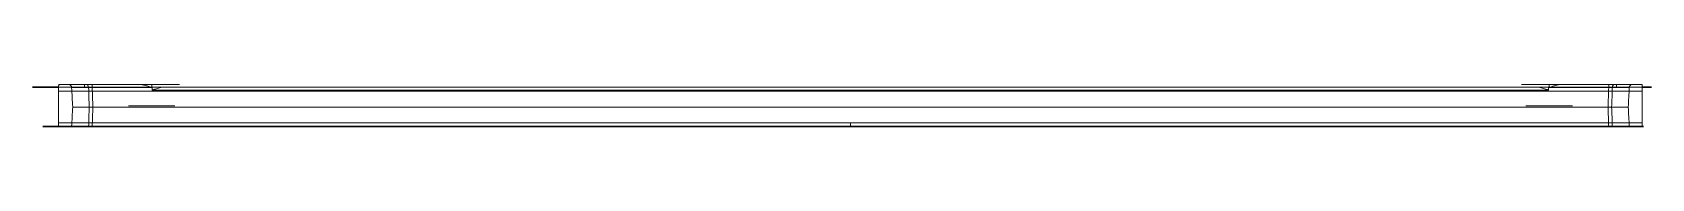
# Model space of a CAD drawing. Header units: millimetres. Extents: x -62 to 60, y -13 to -10.
import ezdxf

# ---------------------------------------------------------------- set-up
doc = ezdxf.new("R2010")
doc.units = ezdxf.units.MM
doc.layers.add('1', color=7, linetype='CONTINUOUS', true_color=0xffffff)

msp = doc.modelspace()

# ---------------------------------------------------------------- linework, layer by layer
at = {"layer": '1', "color": 163, "linetype": 'Continuous'}
for p, q in [((-59.61, -10.19, 0), (-61.58, -10.19, 0)), ((-61.58, -10.19, 0), (-61.58, -10.19, -14.28)), ((-61.58, -10.19, -14.28), (-59.61, -10.19, -14.28)), ((-59.61, -10.19, -14.28), (-59.61, -10.19, 0)), ((59.61, -10.19, 0), (60.31, -10.19, 0)), ((60.31, -10.19, -14.7), (59.61, -10.19, -14.7)), ((59.61, -10.19, -14.7), (59.61, -10.19, 0)), ((60.31, -10.19, 0), (60.31, -10.19, -14.7)), ((59.7, -13.16, 0), (-60.8, -13.16, 0)), ((-60.8, -13.16, 0), (-60.8, -13.16, 20)), ((-60.8, -13.16, 20), (59.7, -13.16, 20)), ((-59.7, -13.16), (59.7, -13.16, 0)), ((59.7, -13.16, 20), (59.7, -13.16, 0))]:
    msp.add_line(p, q, dxfattribs=at)
at = {"layer": '1', "color": 252, "linetype": 'Continuous', "lineweight": 5}
for p, q in [((59.61, -10.19, -13.68), (-59.61, -10.19, -13.68)), ((-59.61, -10.19, -13.68), (-59.61, -10.19, 0)), ((-59.61, -10.19, 13.68), (59.61, -10.19, 13.68)), ((-59.61, -10.19, 0), (-59.61, -10.19, 13.68)), ((59.61, -10.51, -13.98), (-59.61, -10.51, -13.98)), ((-59.61, -12.88, -13.86), (-59.61, -10.51, -13.98)), ((-59.61, -10.51, 13.98), (59.61, -10.51, 13.98)), ((-59.61, -10.51, 13.98), (-59.61, -12.88, 13.86)), ((-57.67, -10.19, -9.45), (-57.66, -9.99, -9.45)), ((-57.66, -9.99, 9.45), (-57.67, -10.19, 9.45)), ((-57.08, -9.99, -8.38), (-53.55, -9.99, -8.38)), ((-53.55, -9.99, 8.38), (-57.08, -9.99, 8.38)), ((-52.56, -10.23, -8.13), (-57.08, -10.23, -8.13)), ((-57.08, -10.23, 8.13), (-52.56, -10.23, 8.13)), ((-52.6, -10.19, -12.31), (-52.6, -9.99, -12.3)), ((-52.6, -9.99, 12.3), (-52.6, -10.19, 12.31)), ((-52.56, -10.43, -8.12), (-52.56, -10.23, -8.13)), ((-52.56, -10.23, 8.13), (-52.56, -10.43, 8.12)), ((52.56, -10.43, -8.12), (-52.56, -10.43, -8.12)), ((-52.56, -10.43, 8.12), (52.56, -10.43, 8.12)), ((-51.61, -10.19, -8.37), (51.61, -10.19, -8.37)), ((51.61, -10.19, 8.37), (-51.61, -10.19, 8.37)), ((57.08, -10.23, -8.13), (52.56, -10.23, -8.13)), ((52.56, -10.23, -8.13), (52.56, -10.43, -8.12)), ((52.56, -10.23, 8.13), (57.08, -10.23, 8.13)), ((52.56, -10.43, 8.12), (52.56, -10.23, 8.13)), ((52.6, -9.99, -12.3), (52.6, -10.19, -12.31)), ((52.6, -10.19, 12.31), (52.6, -9.99, 12.3)), ((53.55, -9.99, -8.38), (57.08, -9.99, -8.38)), ((57.08, -9.99, 8.38), (53.55, -9.99, 8.38)), ((57.66, -9.99, -9.45), (57.67, -10.19, -9.45)), ((57.67, -10.19, 9.45), (57.66, -9.99, 9.45)), ((59.61, -10.19, 0), (59.61, -10.19, -13.68)), ((59.61, -10.19, 13.68), (59.61, -10.19, 0)), ((59.61, -13.16, 0), (59.61, -10.19, 0)), ((59.61, -10.51, -13.98), (59.61, -12.88, -13.86)), ((59.61, -12.88, 13.86), (59.61, -10.51, 13.98)), ((57.03, -11.69, -8.05), (-57.03, -11.69, -8.05)), ((-57.03, -11.69, 8.05), (57.03, -11.69, 8.05)), ((-59.61, -12.88, -13.86), (0, -12.88, -13.86)), ((0, -12.88, 13.86), (-59.61, -12.88, 13.86)), ((-59.61, -13.16, -13.56), (-59.61, -13.16, 0)), ((-59.61, -13.16, -13.56), (0, -13.16, -13.56)), ((-59.61, -13.16, 0), (-59.61, -13.16, 13.56)), ((0, -13.16, 13.56), (-59.61, -13.16, 13.56)), ((57.08, -13.16, -8.13), (-57.08, -13.16, -8.13)), ((-57.08, -13.16, 8.13), (57.08, -13.16, 8.13)), ((0, -12.88, -13.86), (59.61, -12.88, -13.86)), ((59.61, -12.88, 13.86), (0, -12.88, 13.86)), ((0, -13.16, -13.56), (59.61, -13.16, -13.56)), ((59.61, -13.16, 13.56), (0, -13.16, 13.56)), ((59.61, -13.16, 0), (59.61, -13.16, -13.56)), ((59.61, -13.16, 13.56), (59.61, -13.16, 0))]:
    msp.add_line(p, q, dxfattribs=at)
at = {"layer": '1', "color": 252, "linetype": 'Continuous', "lineweight": 5, "extrusion": (0, -1, 0)}
for centre, radius in [((-52.6, -10.2, 9.99), 0.897), ((-52.6, -10.2, 11.61), 1.75), ((-52.6, 10.2, 11.61), 1.75), ((52.6, -10.2, 11.61), 1.75), ((52.6, 10.2, 11.61), 1.75), ((-52.6, -10.2, 13.16), 1.83), ((-52.6, 10.2, 13.16), 1.83), ((52.6, -10.2, 13.16), 1.83), ((52.6, 10.2, 13.16), 1.83)]:
    msp.add_circle(centre, radius, dxfattribs=at)
at = {"layer": '1', "color": 252, "linetype": 'Continuous', "lineweight": 5, "extrusion": (-2.625e-23, -1, 3.08381e-17)}
for centre in [(-52.6, 10.2, 9.99), (52.6, 10.2, 9.99)]:
    msp.add_circle(centre, 0.897, dxfattribs=at)
at = {"layer": '1', "color": 252, "linetype": 'Continuous', "lineweight": 5, "extrusion": (0, -1, -3.08381e-17)}
msp.add_circle((52.6, -10.2, 9.99), 0.897, dxfattribs=at)
at = {"layer": '1', "color": 252, "linetype": 'Continuous', "lineweight": 5, "extrusion": (0, 1, 0)}
for centre in [(52.6, -10.2, -11.61), (52.6, 10.2, -11.61), (-52.6, -10.2, -11.61), (-52.6, 10.2, -11.61)]:
    msp.add_circle(centre, 0.925, dxfattribs=at)
at = {"layer": '1', "color": 252, "linetype": 'Continuous', "lineweight": 5, "extrusion": (1, 0, -1.94289e-13)}
for centre, radius, start, end in [((-10.49, -13.68, -59.61), 0.3, 267, 360), ((-10.24, -8.38, 57.08), 0.25, 0, 87)]:
    msp.add_arc(centre, radius, start, end, dxfattribs=at)
at = {"layer": '1', "color": 252, "linetype": 'Continuous', "lineweight": 5, "extrusion": (1, 0, 8.51219e-07)}
for centre, radius, start, end in [((-10.49, 13.68, -59.61), 0.3, 0, 93), ((-10.24, 8.38, 57.08), 0.25, 273, 0)]:
    msp.add_arc(centre, radius, start, end, dxfattribs=at)
at = {"layer": '1', "color": 252, "linetype": 'Continuous', "lineweight": 5, "extrusion": (0, -1, 0)}
for centre, start, end in [((-52.55, -6.3, 10.19), 211.6343, 269.5332), ((-52.55, 6.3, 10.19), 90.4668, 148.3657), ((52.55, -6.3, 10.19), 270.4668, 328.3657), ((52.55, 6.3, 10.19), 31.6344, 89.5333)]:
    msp.add_arc(centre, 6.01, start, end, dxfattribs=at)
at = {"layer": '1', "color": 252, "linetype": 'Continuous', "lineweight": 5, "extrusion": (-7.84826e-29, 1, 3.08381e-17)}
for centre, radius, start, end in [((52.55, -6.3, -9.99), 6, 270.4676, 328.3657), ((52.58, -10.22, -9.99), 2.08, 62.3661, 270.523)]:
    msp.add_arc(centre, radius, start, end, dxfattribs=at)
at = {"layer": '1', "color": 252, "linetype": 'Continuous', "lineweight": 5, "extrusion": (2.625e-23, 1, -3.08381e-17)}
for centre, radius, start, end in [((52.55, 6.3, -9.99), 6, 31.6343, 89.5323), ((52.58, 10.22, -9.99), 2.08, 89.477, 297.6338), ((-52.58, 10.22, -9.99), 2.08, 242.3661, 90.5229), ((-52.55, 6.3, -9.99), 6, 90.4676, 148.3656)]:
    msp.add_arc(centre, radius, start, end, dxfattribs=at)
at = {"layer": '1', "color": 252, "linetype": 'Continuous', "lineweight": 5, "extrusion": (-0.412015, 0, 0.911177)}
msp.add_arc((10.24, -55.78, 16.39), 0.25, 93, 180, dxfattribs=at)
at = {"layer": '1', "color": 252, "linetype": 'Continuous', "lineweight": 5, "extrusion": (-0.412014, 0, -0.911178)}
msp.add_arc((10.24, 55.78, 16.39), 0.25, 180, 267, dxfattribs=at)
at = {"layer": '1', "color": 252, "linetype": 'Continuous', "lineweight": 5, "extrusion": (-1, 0, -1.27213e-12)}
for centre, radius, start, end in [((10.24, -8.38, 57.08), 0.25, 93, 180), ((10.49, -13.68, -59.61), 0.3, 180, 273)]:
    msp.add_arc(centre, radius, start, end, dxfattribs=at)
at = {"layer": '1', "color": 252, "linetype": 'Continuous', "lineweight": 5, "extrusion": (-1, 0, -8.51217e-07)}
for centre, radius, start, end in [((10.24, 8.38, 57.08), 0.25, 180, 267), ((10.49, 13.68, -59.61), 0.3, 87, 180)]:
    msp.add_arc(centre, radius, start, end, dxfattribs=at)
at = {"layer": '1', "color": 252, "linetype": 'Continuous', "lineweight": 5, "extrusion": (0, 1, 0)}
for centre, radius, start, end in [((52.58, -10.22, -10.19), 2.09, 117.5631, 270.5203), ((52.58, 10.22, -10.19), 2.09, 89.4796, 242.4368), ((-52.58, -10.22, -10.19), 2.09, 269.4797, 62.4369), ((-52.58, 10.22, -10.19), 2.09, 297.5631, 90.5203), ((-52.58, -10.22, -9.99), 2.08, 269.477, 117.6339), ((-52.55, -6.3, -9.99), 6, 211.6343, 269.5324)]:
    msp.add_arc(centre, radius, start, end, dxfattribs=at)
at = {"layer": '1', "color": 252, "linetype": 'Continuous', "lineweight": 5, "extrusion": (0.412015, 0, 0.911177)}
msp.add_arc((-10.24, -55.78, 16.39), 0.25, 0, 87, dxfattribs=at)
at = {"layer": '1', "color": 252, "linetype": 'Continuous', "lineweight": 5, "extrusion": (0.412015, 0, -0.911177)}
msp.add_arc((-10.24, 55.78, 16.39), 0.25, 273, 0, dxfattribs=at)
at = {"layer": '1', "color": 252, "linetype": 'Continuous', "lineweight": 5}
for points, degree in [([(-59.6, -9.99, 0), (-59.61, -10.19, 0)], 1), ([(-59.61, -10.19, 0), (-59.61, -13.16, 0)], 1), ([(-58.55, -11.69, 0), (-58.58, -11.2, 0), (-58.6, -10.72, 0), (-58.63, -10.23, 0)], 3), ([(-57.58, -9.99, -8.05), (-57.5, -9.99, -8.24), (-57.29, -9.99, -8.38), (-57.08, -9.99, -8.38)], 3), ([(-57.08, -9.99, 8.38), (-57.29, -9.99, 8.38), (-57.5, -9.99, 8.24), (-57.58, -9.99, 8.05)], 3), ([(-57.08, -10.23, -8.13), (-57.13, -10.23, -8.13), (-57.25, -10.23, -8.09), (-57.33, -10.23, -8), (-57.35, -10.23, -7.95)], 3), ([(-57.3, -11.69, -7.87), (-57.32, -11.2, -7.9), (-57.34, -10.71, -7.92), (-57.35, -10.23, -7.95)], 3), ([(-57.35, -10.23, 7.95), (-57.33, -10.23, 8), (-57.25, -10.23, 8.09), (-57.13, -10.23, 8.13), (-57.08, -10.23, 8.13)], 3), ([(-57.35, -10.23, 7.95), (-57.34, -10.71, 7.92), (-57.32, -11.2, 7.9), (-57.3, -11.69, 7.87)], 3), ([(-57.08, -10.23, -8.13), (-57.06, -10.72, -8.1), (-57.05, -11.2, -8.08), (-57.03, -11.69, -8.05)], 3), ([(-57.03, -11.69, 8.05), (-57.05, -11.2, 8.08), (-57.06, -10.72, 8.1), (-57.08, -10.23, 8.13)], 3), ([(57.03, -11.69, -8.05), (57.05, -11.2, -8.08), (57.06, -10.72, -8.1), (57.08, -10.23, -8.13)], 3), ([(57.08, -10.23, 8.13), (57.06, -10.72, 8.1), (57.05, -11.2, 8.08), (57.03, -11.69, 8.05)], 3), ([(57.08, -9.99, -8.38), (57.29, -9.99, -8.38), (57.5, -9.99, -8.24), (57.58, -9.99, -8.05)], 3), ([(57.58, -9.99, 8.05), (57.5, -9.99, 8.24), (57.29, -9.99, 8.38), (57.08, -9.99, 8.38)], 3), ([(57.35, -10.23, -7.95), (57.33, -10.23, -8), (57.25, -10.23, -8.09), (57.13, -10.23, -8.13), (57.08, -10.23, -8.13)], 3), ([(57.08, -10.23, 8.13), (57.13, -10.23, 8.13), (57.25, -10.23, 8.09), (57.33, -10.23, 8), (57.35, -10.23, 7.95)], 3), ([(57.35, -10.23, -7.95), (57.34, -10.71, -7.92), (57.32, -11.2, -7.9), (57.3, -11.69, -7.87)], 3), ([(57.3, -11.69, 7.87), (57.32, -11.2, 7.9), (57.34, -10.71, 7.92), (57.35, -10.23, 7.95)], 3), ([(58.63, -10.23, 0), (58.6, -10.72, 0), (58.58, -11.2, 0), (58.55, -11.69, 0)], 3), ([(59.61, -10.19, 0), (59.6, -9.99, 0)], 1), ([(-58.63, -13.16, 0), (-58.6, -12.67, 0), (-58.58, -12.18, 0), (-58.55, -11.69, 0)], 3), ([(-57.3, -11.69, -7.87), (-58.4, -11.69, -5.41), (-58.55, -11.69, -2.68), (-58.55, -11.69, 0)], 3), ([(-58.55, -11.69, 0), (-58.55, -11.69, 2.68), (-58.4, -11.69, 5.41), (-57.3, -11.69, 7.87)], 3), ([(-57.35, -13.16, -7.95), (-57.34, -12.67, -7.92), (-57.32, -12.18, -7.9), (-57.3, -11.7, -7.87)], 3), ([(-57.3, -11.7, 7.87), (-57.32, -12.18, 7.9), (-57.34, -12.67, 7.92), (-57.35, -13.16, 7.95)], 3), ([(-57.03, -11.69, -8.05), (-57.05, -12.18, -8.08), (-57.06, -12.67, -8.1), (-57.08, -13.16, -8.13)], 3), ([(-57.08, -13.16, 8.13), (-57.06, -12.67, 8.1), (-57.05, -12.18, 8.08), (-57.03, -11.69, 8.05)], 3), ([(57.08, -13.16, -8.13), (57.06, -12.67, -8.1), (57.05, -12.18, -8.08), (57.03, -11.69, -8.05)], 3), ([(57.03, -11.69, 8.05), (57.05, -12.18, 8.08), (57.06, -12.67, 8.1), (57.08, -13.16, 8.13)], 3), ([(58.55, -11.69, 0), (58.55, -11.69, -2.68), (58.4, -11.69, -5.41), (57.3, -11.69, -7.87)], 3), ([(57.3, -11.69, 7.87), (58.4, -11.69, 5.41), (58.55, -11.69, 2.68), (58.55, -11.69, 0)], 3), ([(57.3, -11.7, -7.87), (57.32, -12.18, -7.9), (57.34, -12.67, -7.92), (57.35, -13.16, -7.95)], 3), ([(57.35, -13.16, 7.95), (57.34, -12.67, 7.92), (57.32, -12.18, 7.9), (57.3, -11.7, 7.87)], 3), ([(58.55, -11.69, 0), (58.58, -12.18, 0), (58.6, -12.67, 0), (58.63, -13.16, 0)], 3), ([(-57.35, -13.16, -7.95), (-58.48, -13.16, -5.46), (-58.63, -13.16, -2.71), (-58.63, -13.16, 0)], 3), ([(-58.63, -13.16, 0), (-58.63, -13.16, 2.71), (-58.48, -13.16, 5.46), (-57.35, -13.16, 7.95)], 3), ([(58.63, -13.16, 0), (58.63, -13.16, -2.71), (58.48, -13.16, -5.46), (57.35, -13.16, -7.95)], 3), ([(57.35, -13.16, 7.95), (58.48, -13.16, 5.46), (58.63, -13.16, 2.71), (58.63, -13.16, 0)], 3)]:
    msp.add_open_spline(points, degree=degree, dxfattribs=at)
for points, knots in [([(-57.67, -10.19, -9.45), (-58.54, -10.19, -8.04), (-59, -10.19, -6.48), (-59.54, -10.19, -3.24), (-59.61, -10.19, -1.62), (-59.61, -10.19, 0), (-59.61, -10.19, 0), (-59.61, -10.19, 0)], [0, 0, 0, 0, 0.499854, 0.499854, 0.999708, 0.999708, 1, 1, 1, 1]), ([(-59.61, -10.19, 0), (-59.61, -10.19, 0), (-59.61, -10.19, 0), (-59.61, -10.19, 1.62), (-59.54, -10.19, 3.24), (-59, -10.19, 6.48), (-58.54, -10.19, 8.04), (-57.67, -10.19, 9.45)], [0, 0, 0, 0, 0.000292, 0.000292, 0.500146, 0.500146, 1, 1, 1, 1]), ([(-59.6, -9.99, 0), (-59.6, -9.99, 0), (-59.6, -9.99, 0), (-59.6, -9.99, -1.62), (-59.53, -9.99, -3.24), (-58.99, -9.99, -6.47), (-58.53, -9.99, -8.04), (-57.66, -9.99, -9.45)], [0, 0, 0, 0, 0.000292, 0.000292, 0.500146, 0.500146, 1, 1, 1, 1]), ([(-57.66, -9.99, 9.45), (-58.53, -9.99, 8.04), (-58.99, -9.99, 6.47), (-59.53, -9.99, 3.24), (-59.6, -9.99, 1.62), (-59.6, -9.99, 0), (-59.6, -9.99, 0), (-59.6, -9.99, 0)], [0, 0, 0, 0, 0.499854, 0.499854, 0.999708, 0.999708, 1, 1, 1, 1]), ([(-58.88, -9.99, 0), (-58.88, -9.99, -0.49), (-58.87, -9.99, -0.98), (-58.82, -9.99, -2.35), (-58.76, -9.99, -3.22), (-58.46, -9.99, -5.44), (-58.15, -9.99, -6.79), (-57.58, -9.99, -8.05)], [0, 0, 0, 0, 0.178529, 0.178529, 0.498559, 0.498559, 1, 1, 1, 1]), ([(-57.58, -9.99, 8.05), (-58.15, -9.99, 6.79), (-58.46, -9.99, 5.44), (-58.76, -9.99, 3.22), (-58.82, -9.99, 2.35), (-58.87, -9.99, 0.98), (-58.88, -9.99, 0.49), (-58.88, -9.99, 0)], [0, 0, 0, 0, 0.501441, 0.501441, 0.821471, 0.821471, 1, 1, 1, 1]), ([(-57.35, -10.23, -7.95), (-57.91, -10.23, -6.71), (-58.21, -10.23, -5.42), (-58.57, -10.23, -2.75), (-58.63, -10.23, -1.37), (-58.63, -10.23, 0), (-58.63, -10.23, 0), (-58.63, -10.23, 0)], [0, 0, 0, 0, 0.493985, 0.493985, 0.999972, 0.999972, 1, 1, 1, 1]), ([(-58.63, -10.23, 0), (-58.63, -10.23, 0), (-58.63, -10.23, 0), (-58.63, -10.23, 1.37), (-58.57, -10.23, 2.75), (-58.21, -10.23, 5.42), (-57.91, -10.23, 6.71), (-57.35, -10.23, 7.95)], [0, 0, 0, 0, 0.000028, 0.000028, 0.506015, 0.506015, 1, 1, 1, 1]), ([(-53.55, -9.99, -8.38), (-53.47, -9.99, -8.34), (-53.31, -10.01, -8.26), (-53.1, -10.06, -8.2), (-52.94, -10.11, -8.16), (-52.81, -10.15, -8.14), (-52.69, -10.19, -8.13), (-52.6, -10.22, -8.13), (-52.56, -10.23, -8.13)], [0, 0, 0, 0, 0.25, 0.5, 0.625, 0.75, 0.875, 1, 1, 1, 1]), ([(-52.56, -10.23, 8.13), (-52.6, -10.22, 8.13), (-52.69, -10.19, 8.13), (-52.81, -10.15, 8.14), (-52.94, -10.11, 8.16), (-53.1, -10.06, 8.2), (-53.31, -10.01, 8.26), (-53.47, -9.99, 8.34), (-53.55, -9.99, 8.38)], [0, 0, 0, 0, 0.125, 0.25, 0.375, 0.5, 0.75, 1, 1, 1, 1]), ([(-52.56, -10.43, -8.12), (-52.56, -10.43, -8.12), (-52.56, -10.43, -8.12), (-52.56, -10.43, -8.12), (-52.56, -10.43, -8.12), (-52.56, -10.43, -8.12), (-52.56, -10.43, -8.12), (-52.56, -10.42, -8.12), (-52.56, -10.42, -8.12), (-52.56, -10.42, -8.12), (-52.56, -10.42, -8.12), (-52.55, -10.42, -8.12), (-52.55, -10.42, -8.12), (-52.55, -10.42, -8.12), (-52.55, -10.42, -8.12), (-52.54, -10.42, -8.12), (-52.54, -10.41, -8.12), (-52.53, -10.41, -8.12), (-52.52, -10.41, -8.12), (-52.51, -10.4, -8.12), (-52.5, -10.4, -8.12), (-52.48, -10.39, -8.12), (-52.47, -10.39, -8.12), (-52.44, -10.38, -8.12), (-52.42, -10.37, -8.13), (-52.37, -10.36, -8.13), (-52.35, -10.35, -8.13), (-52.27, -10.33, -8.14), (-52.23, -10.31, -8.15), (-52.13, -10.28, -8.17), (-52.07, -10.26, -8.19), (-51.87, -10.22, -8.25), (-51.74, -10.19, -8.3), (-51.61, -10.19, -8.37)], [0, 0, 0, 0, 0.000631, 0.000631, 0.001637, 0.001637, 0.002862, 0.002862, 0.005729, 0.005729, 0.00878, 0.00878, 0.013359, 0.013359, 0.020305, 0.020305, 0.030905, 0.030905, 0.04714, 0.04714, 0.07203, 0.07203, 0.110144, 0.110144, 0.168224, 0.168224, 0.255955, 0.255955, 0.38684, 0.38684, 0.578497, 0.578497, 1, 1, 1, 1]), ([(-51.61, -10.19, 8.37), (-51.74, -10.19, 8.3), (-51.87, -10.22, 8.25), (-52.07, -10.26, 8.19), (-52.13, -10.28, 8.17), (-52.23, -10.31, 8.15), (-52.27, -10.33, 8.14), (-52.35, -10.35, 8.13), (-52.37, -10.36, 8.13), (-52.42, -10.37, 8.13), (-52.44, -10.38, 8.12), (-52.47, -10.39, 8.12), (-52.48, -10.39, 8.12), (-52.5, -10.4, 8.12), (-52.51, -10.4, 8.12), (-52.52, -10.41, 8.12), (-52.53, -10.41, 8.12), (-52.54, -10.41, 8.12), (-52.54, -10.42, 8.12), (-52.55, -10.42, 8.12), (-52.55, -10.42, 8.12), (-52.55, -10.42, 8.12), (-52.55, -10.42, 8.12), (-52.56, -10.42, 8.12), (-52.56, -10.42, 8.12), (-52.56, -10.42, 8.12), (-52.56, -10.42, 8.12), (-52.56, -10.43, 8.12), (-52.56, -10.43, 8.12), (-52.56, -10.43, 8.12), (-52.56, -10.43, 8.12), (-52.56, -10.43, 8.12), (-52.56, -10.43, 8.12), (-52.56, -10.43, 8.12)], [0, 0, 0, 0, 0.421503, 0.421503, 0.61316, 0.61316, 0.744045, 0.744045, 0.831776, 0.831776, 0.889856, 0.889856, 0.92797, 0.92797, 0.95286, 0.95286, 0.969095, 0.969095, 0.979695, 0.979695, 0.986641, 0.986641, 0.99122, 0.99122, 0.994271, 0.994271, 0.997138, 0.997138, 0.998363, 0.998363, 0.999369, 0.999369, 1, 1, 1, 1]), ([(51.61, -10.19, -8.37), (51.74, -10.19, -8.3), (51.87, -10.22, -8.25), (52.07, -10.26, -8.19), (52.13, -10.28, -8.17), (52.23, -10.31, -8.15), (52.27, -10.33, -8.14), (52.35, -10.35, -8.13), (52.37, -10.36, -8.13), (52.42, -10.37, -8.13), (52.44, -10.38, -8.12), (52.47, -10.39, -8.12), (52.48, -10.39, -8.12), (52.5, -10.4, -8.12), (52.51, -10.4, -8.12), (52.52, -10.41, -8.12), (52.53, -10.41, -8.12), (52.54, -10.41, -8.12), (52.54, -10.42, -8.12), (52.55, -10.42, -8.12), (52.55, -10.42, -8.12), (52.55, -10.42, -8.12), (52.55, -10.42, -8.12), (52.56, -10.42, -8.12), (52.56, -10.42, -8.12), (52.56, -10.42, -8.12), (52.56, -10.42, -8.12), (52.56, -10.43, -8.12), (52.56, -10.43, -8.12), (52.56, -10.43, -8.12), (52.56, -10.43, -8.12), (52.56, -10.43, -8.12), (52.56, -10.43, -8.12), (52.56, -10.43, -8.12)], [0, 0, 0, 0, 0.421503, 0.421503, 0.61316, 0.61316, 0.744045, 0.744045, 0.831776, 0.831776, 0.889856, 0.889856, 0.92797, 0.92797, 0.95286, 0.95286, 0.969095, 0.969095, 0.979695, 0.979695, 0.986641, 0.986641, 0.99122, 0.99122, 0.994271, 0.994271, 0.997138, 0.997138, 0.998363, 0.998363, 0.999369, 0.999369, 1, 1, 1, 1]), ([(52.56, -10.43, 8.12), (52.56, -10.43, 8.12), (52.56, -10.43, 8.12), (52.56, -10.43, 8.12), (52.56, -10.43, 8.12), (52.56, -10.43, 8.12), (52.56, -10.43, 8.12), (52.56, -10.42, 8.12), (52.56, -10.42, 8.12), (52.56, -10.42, 8.12), (52.56, -10.42, 8.12), (52.55, -10.42, 8.12), (52.55, -10.42, 8.12), (52.55, -10.42, 8.12), (52.55, -10.42, 8.12), (52.54, -10.42, 8.12), (52.54, -10.41, 8.12), (52.53, -10.41, 8.12), (52.52, -10.41, 8.12), (52.51, -10.4, 8.12), (52.5, -10.4, 8.12), (52.48, -10.39, 8.12), (52.47, -10.39, 8.12), (52.44, -10.38, 8.12), (52.42, -10.37, 8.13), (52.37, -10.36, 8.13), (52.35, -10.35, 8.13), (52.27, -10.33, 8.14), (52.23, -10.31, 8.15), (52.13, -10.28, 8.17), (52.07, -10.26, 8.19), (51.87, -10.22, 8.25), (51.74, -10.19, 8.3), (51.61, -10.19, 8.37)], [0, 0, 0, 0, 0.000631, 0.000631, 0.001637, 0.001637, 0.002862, 0.002862, 0.005729, 0.005729, 0.00878, 0.00878, 0.013359, 0.013359, 0.020305, 0.020305, 0.030905, 0.030905, 0.04714, 0.04714, 0.07203, 0.07203, 0.110144, 0.110144, 0.168224, 0.168224, 0.255955, 0.255955, 0.38684, 0.38684, 0.578497, 0.578497, 1, 1, 1, 1]), ([(52.56, -10.23, -8.13), (52.6, -10.22, -8.13), (52.69, -10.19, -8.13), (52.81, -10.15, -8.14), (52.94, -10.11, -8.16), (53.1, -10.06, -8.2), (53.31, -10.01, -8.26), (53.47, -9.99, -8.34), (53.55, -9.99, -8.38)], [0, 0, 0, 0, 0.125, 0.25, 0.375, 0.5, 0.75, 1, 1, 1, 1]), ([(53.55, -9.99, 8.38), (53.47, -9.99, 8.34), (53.31, -10.01, 8.26), (53.1, -10.06, 8.2), (52.94, -10.11, 8.16), (52.81, -10.15, 8.14), (52.69, -10.19, 8.13), (52.6, -10.22, 8.13), (52.56, -10.23, 8.13)], [0, 0, 0, 0, 0.25, 0.5, 0.625, 0.75, 0.875, 1, 1, 1, 1]), ([(58.63, -10.23, 0), (58.63, -10.23, 0), (58.63, -10.23, 0), (58.63, -10.23, -1.37), (58.57, -10.23, -2.75), (58.21, -10.23, -5.42), (57.91, -10.23, -6.71), (57.35, -10.23, -7.95)], [0, 0, 0, 0, 0.000028, 0.000028, 0.506015, 0.506015, 1, 1, 1, 1]), ([(57.35, -10.23, 7.95), (57.91, -10.23, 6.71), (58.21, -10.23, 5.42), (58.57, -10.23, 2.75), (58.63, -10.23, 1.37), (58.63, -10.23, 0), (58.63, -10.23, 0), (58.63, -10.23, 0)], [0, 0, 0, 0, 0.493985, 0.493985, 0.999972, 0.999972, 1, 1, 1, 1]), ([(57.58, -9.99, -8.05), (58.15, -9.99, -6.79), (58.46, -9.99, -5.44), (58.76, -9.99, -3.22), (58.82, -9.99, -2.35), (58.87, -9.99, -0.98), (58.88, -9.99, -0.49), (58.88, -9.99, 0)], [0, 0, 0, 0, 0.501441, 0.501441, 0.821471, 0.821471, 1, 1, 1, 1]), ([(58.88, -9.99, 0), (58.88, -9.99, 0.49), (58.87, -9.99, 0.98), (58.82, -9.99, 2.35), (58.76, -9.99, 3.22), (58.46, -9.99, 5.44), (58.15, -9.99, 6.79), (57.58, -9.99, 8.05)], [0, 0, 0, 0, 0.178529, 0.178529, 0.498559, 0.498559, 1, 1, 1, 1]), ([(57.66, -9.99, -9.45), (58.53, -9.99, -8.04), (58.99, -9.99, -6.47), (59.53, -9.99, -3.24), (59.6, -9.99, -1.62), (59.6, -9.99, 0), (59.6, -9.99, 0), (59.6, -9.99, 0)], [0, 0, 0, 0, 0.499854, 0.499854, 0.999708, 0.999708, 1, 1, 1, 1]), ([(59.6, -9.99, 0), (59.6, -9.99, 0), (59.6, -9.99, 0), (59.6, -9.99, 1.62), (59.53, -9.99, 3.24), (58.99, -9.99, 6.47), (58.53, -9.99, 8.04), (57.66, -9.99, 9.45)], [0, 0, 0, 0, 0.000292, 0.000292, 0.500146, 0.500146, 1, 1, 1, 1]), ([(59.61, -10.19, 0), (59.61, -10.19, 0), (59.61, -10.19, 0), (59.61, -10.19, -1.62), (59.54, -10.19, -3.24), (59, -10.19, -6.48), (58.54, -10.19, -8.04), (57.67, -10.19, -9.45)], [0, 0, 0, 0, 0.000292, 0.000292, 0.500146, 0.500146, 1, 1, 1, 1]), ([(57.67, -10.19, 9.45), (58.54, -10.19, 8.04), (59, -10.19, 6.48), (59.54, -10.19, 3.24), (59.61, -10.19, 1.62), (59.61, -10.19, 0), (59.61, -10.19, 0), (59.61, -10.19, 0)], [0, 0, 0, 0, 0.499854, 0.499854, 0.999708, 0.999708, 1, 1, 1, 1]), ([(58.88, -9.99, 0), (58.86, -9.99, 0), (58.85, -9.99, 0), (58.81, -10, 0), (58.78, -10.01, 0), (58.73, -10.04, 0), (58.71, -10.05, 0), (58.67, -10.1, 0), (58.66, -10.12, 0), (58.63, -10.17, 0), (58.63, -10.2, 0), (58.63, -10.23, 0)], [0, 0, 0, 0, 0.110599, 0.110599, 0.332949, 0.332949, 0.5553, 0.5553, 0.77765, 0.77765, 1, 1, 1, 1]), ([(-57.3, -11.69, -7.87), (-57.29, -11.69, -7.9), (-57.28, -11.69, -7.92), (-57.24, -11.69, -7.97), (-57.22, -11.69, -7.99), (-57.17, -11.69, -8.02), (-57.14, -11.69, -8.03), (-57.09, -11.69, -8.05), (-57.06, -11.69, -8.05), (-57.03, -11.69, -8.05)], [0, 0, 0, 0, 0.244486, 0.244486, 0.500001, 0.500001, 0.755247, 0.755247, 1, 1, 1, 1]), ([(-57.03, -11.69, 8.05), (-57.06, -11.69, 8.05), (-57.09, -11.69, 8.05), (-57.14, -11.69, 8.03), (-57.17, -11.69, 8.02), (-57.22, -11.69, 7.99), (-57.24, -11.69, 7.97), (-57.28, -11.69, 7.92), (-57.29, -11.69, 7.9), (-57.3, -11.69, 7.87)], [0, 0, 0, 0, 0.244753, 0.244753, 0.499999, 0.499999, 0.755514, 0.755514, 1, 1, 1, 1]), ([(57.03, -11.69, -8.05), (57.06, -11.69, -8.05), (57.09, -11.69, -8.05), (57.14, -11.69, -8.03), (57.17, -11.69, -8.02), (57.22, -11.69, -7.99), (57.24, -11.69, -7.97), (57.28, -11.69, -7.92), (57.29, -11.69, -7.9), (57.3, -11.69, -7.87)], [0, 0, 0, 0, 0.244753, 0.244753, 0.499999, 0.499999, 0.755514, 0.755514, 1, 1, 1, 1]), ([(57.3, -11.69, 7.87), (57.29, -11.69, 7.9), (57.28, -11.69, 7.92), (57.24, -11.69, 7.97), (57.22, -11.69, 7.99), (57.17, -11.69, 8.02), (57.14, -11.69, 8.03), (57.09, -11.69, 8.05), (57.06, -11.69, 8.05), (57.03, -11.69, 8.05)], [0, 0, 0, 0, 0.244486, 0.244486, 0.500001, 0.500001, 0.755247, 0.755247, 1, 1, 1, 1]), ([(-57.08, -13.16, -8.13), (-57.11, -13.16, -8.13), (-57.14, -13.16, -8.12), (-57.19, -13.16, -8.11), (-57.22, -13.16, -8.1), (-57.27, -13.16, -8.06), (-57.29, -13.16, -8.04), (-57.33, -13.16, -8), (-57.34, -13.16, -7.98), (-57.35, -13.16, -7.95)], [0, 0, 0, 0, 0.244795, 0.244795, 0.5, 0.5, 0.755203, 0.755203, 1, 1, 1, 1]), ([(-57.35, -13.16, 7.95), (-57.34, -13.16, 7.98), (-57.33, -13.16, 8), (-57.29, -13.16, 8.04), (-57.27, -13.16, 8.06), (-57.22, -13.16, 8.1), (-57.19, -13.16, 8.11), (-57.14, -13.16, 8.12), (-57.11, -13.16, 8.13), (-57.08, -13.16, 8.13)], [0, 0, 0, 0, 0.244797, 0.244797, 0.5, 0.5, 0.755205, 0.755205, 1, 1, 1, 1]), ([(57.35, -13.16, -7.95), (57.34, -13.16, -7.98), (57.33, -13.16, -8), (57.29, -13.16, -8.04), (57.27, -13.16, -8.06), (57.22, -13.16, -8.1), (57.19, -13.16, -8.11), (57.14, -13.16, -8.12), (57.11, -13.16, -8.13), (57.08, -13.16, -8.13)], [0, 0, 0, 0, 0.244797, 0.244797, 0.5, 0.5, 0.755205, 0.755205, 1, 1, 1, 1]), ([(57.08, -13.16, 8.13), (57.11, -13.16, 8.13), (57.14, -13.16, 8.12), (57.19, -13.16, 8.11), (57.22, -13.16, 8.1), (57.27, -13.16, 8.06), (57.29, -13.16, 8.04), (57.33, -13.16, 8), (57.34, -13.16, 7.98), (57.35, -13.16, 7.95)], [0, 0, 0, 0, 0.244795, 0.244795, 0.5, 0.5, 0.755203, 0.755203, 1, 1, 1, 1])]:
    msp.add_open_spline(points, degree=3, knots=knots, dxfattribs=at)
for points, weights, degree in [([(-58.63, -10.23, 0), (-58.64, -9.99, 0), (-58.88, -9.99, 0)], [1, 0.725374371017, 1], 2), ([(-59.61, -13.16, -13.56), (-59.61, -13.16, -13.73), (-59.61, -13.05, -13.85), (-59.61, -12.88, -13.86)], [1.15918034663, 0.946943503341, 0.946939884519, 1.15916949016], 3), ([(-59.61, -12.88, 13.86), (-59.61, -13.05, 13.85), (-59.61, -13.16, 13.73), (-59.61, -13.16, 13.56)], [1.15916949016, 0.946939884519, 0.946943503341, 1.15918034663], 3), ([(0, -12.88, -13.86), (0, -13.05, -13.85), (0, -13.16, -13.73), (0, -13.16, -13.56)], [1.15916949016, 0.946939884519, 0.946943503341, 1.15918034663], 3), ([(0, -13.16, 13.56), (0, -13.16, 13.73), (0, -13.05, 13.85), (0, -12.88, 13.86)], [1.15918034663, 0.946943503341, 0.946939884519, 1.15916949016], 3), ([(59.61, -12.88, -13.86), (59.61, -13.05, -13.85), (59.61, -13.16, -13.73), (59.61, -13.16, -13.56)], [1.15916949016, 0.946939884519, 0.946943503341, 1.15918034663], 3), ([(59.61, -13.16, 13.56), (59.61, -13.16, 13.73), (59.61, -13.05, 13.85), (59.61, -12.88, 13.86)], [1.15918034663, 0.946943503341, 0.946939884519, 1.15916949016], 3)]:
    msp.add_rational_spline(points, weights, degree=degree, dxfattribs=at)

doc.saveas('drawing.dxf')
